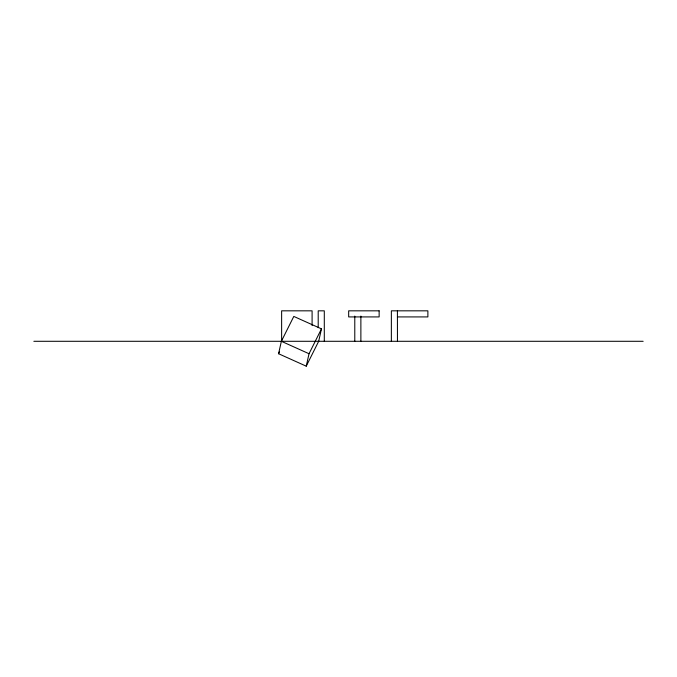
<?xml version="1.0" encoding="UTF-8"?>
<svg xmlns="http://www.w3.org/2000/svg" width="677" height="677" viewBox="0 0 677 677"><rect width="100%" height="100%" fill="white"/><g stroke="black" fill="none" stroke-linecap="round" stroke-linejoin="round"><path stroke-width="1.02" d="M278.569 353.732L281.37 341.293L293.801 316.421L321.473 328.861L318.681 341.293L306.241 366.172L278.569 353.732L279.491 351.888M306.241 366.172L309.034 353.732L321.473 328.861M397.416 316.921L427.881 316.921L427.881 310.828L391.365 310.828L391.357 341.293M33.85 341.293L643.15 341.293M281.37 341.293L309.034 353.732M397.416 310.828L397.45 341.293M360.875 316.083L360.875 341.293M354.782 316.083L354.782 341.293M324.3 341.293L324.3 310.828L318.207 310.828L318.207 327.643M312.097 325.535L312.097 310.828L281.632 310.828L281.632 341.293M379.137 310.828L348.672 310.828L348.672 316.921L379.137 316.921L379.137 310.828"/></g></svg>
